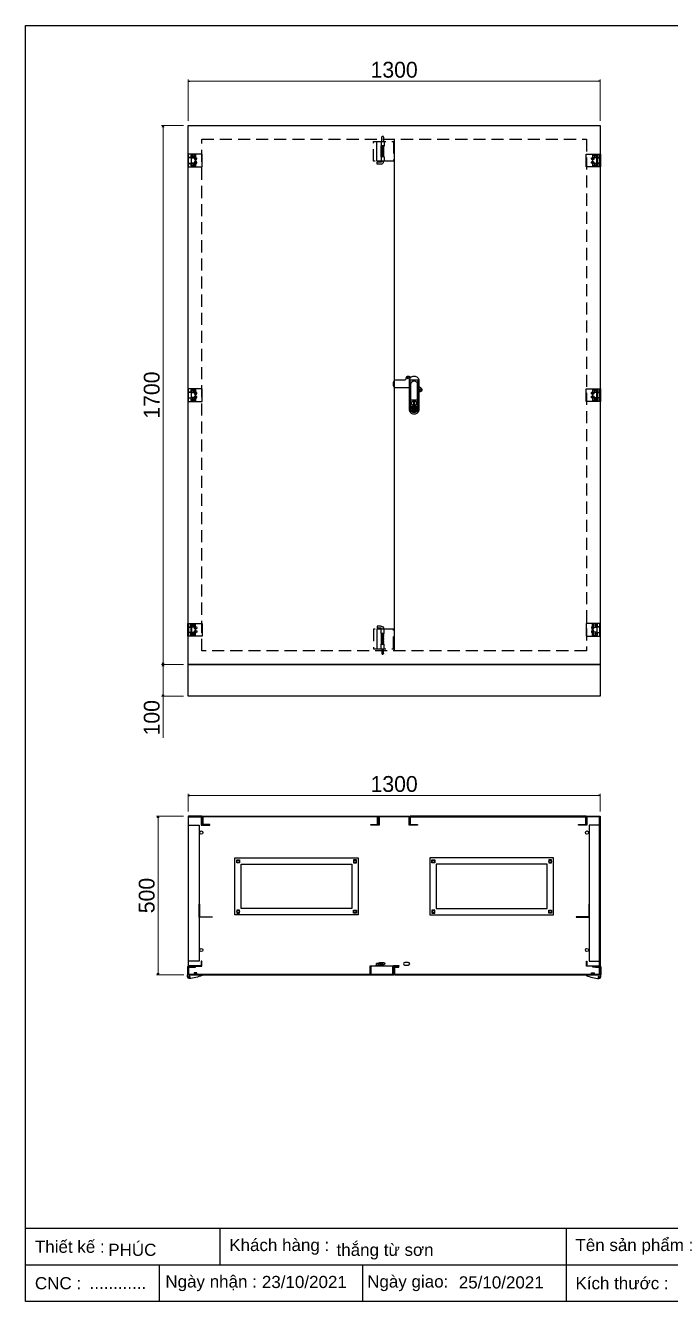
# Model space of a CAD drawing. Header units: millimetres. Extents: x 0 to 5692, y 0 to 4025.
# Drawn here: x 0 to 2035, y 0 to 4025 of the extents above; entities that cross this region are included whole.
import ezdxf

# ---------------------------------------------------------------- set-up
doc = ezdxf.new("R2010")
doc.units = ezdxf.units.MM
doc.linetypes.add('HIDDEN2', pattern=[4.7625, 3.175, -1.5875])
doc.linetypes.add('HIDDENX2', pattern=[19.05, 12.7, -6.35])
doc.layers.add('DIM', color=253, linetype='Continuous')
doc.styles.add('Arial', font='arial.ttf')
doc.dimstyles.new('CNC', dxfattribs={"dimtxt": 50, "dimasz": 5, "dimexe": 5, "dimexo": 15, "dimgap": 10, "dimtad": 1, "dimdec": 0, "dimtxsty": 'Standard', "dimblk": 'OPEN30', "dimcen": 10, "dimclrd": 5, "dimclre": 5, "dimclrt": 3, "dimazin": 3, "dimtfac": 1, "dimtdec": 0, "dimtmove": 0, "dimatfit": 3, "dimldrblk": 'ARCHTICK', "dimlwd": 9, "dimlwe": 9})

# ---------------------------------------------------------------- blocks, each defined once
blk = doc.blocks.new('*D1')
at = {"color": 0, "linetype": 'ByBlock', "lineweight": -2}
for p, q in [((416.9, 1525.7), (418.2, 1530.7)), ((418.2, 1530.7), (419.6, 1525.7)), ((418.2, 1530.7), (418.2, 1525.7)), ((418.2, 1030.3), (416.9, 1035.3)), ((419.6, 1035.3), (418.2, 1030.3)), ((418.2, 1030.3), (418.2, 1035.3))]:
    blk.add_line(p, q, dxfattribs=at)
at = {"layer": 'Defpoints', "color": 0, "ltscale": 0.5, "transparency": 16777216}
for p in [(513.3, 1530.7), (418.2, 1030.3), (514.3, 1030.3)]:
    blk.add_point(p, dxfattribs=at)
at = {"layer": 'DIM', "color": 5, "lineweight": 9, "ltscale": 0.5, "transparency": 16777216}
for p, q in [((498.3, 1530.7), (413.2, 1530.7)), ((418.2, 1525.7), (418.2, 1035.3)), ((499.3, 1030.3), (413.2, 1030.3))]:
    blk.add_line(p, q, dxfattribs=at)
at = {"layer": 'DIM', "color": 3, "ltscale": 0.5, "transparency": 16777216, "insert": (382.7, 1280.5), "char_height": 50, "attachment_point": 5, "rotation": 90}
blk.add_mtext('500', dxfattribs=at)
blk = doc.blocks.new('_ArchTick')
at = {"color": 0, "const_width": 0.15}
blk.add_lwpolyline([(-0.5, -0.5), (0.5, 0.5)], dxfattribs=at)
blk = doc.blocks.new('_Open30')
at = {"color": 0, "linetype": 'ByBlock', "lineweight": -2}
for p, q in [((-1, 0.27), (0, 0)), ((0, 0), (-1, -0.27)), ((0, 0), (-1, 0))]:
    blk.add_line(p, q, dxfattribs=at)
blk = doc.blocks.new('*D2')
at = {"color": 0, "linetype": 'ByBlock', "lineweight": -2}
for p, q in [((513.3, 1596.5), (518.3, 1597.9)), ((518.3, 1595.2), (513.3, 1596.5)), ((513.3, 1596.5), (518.3, 1596.5)), ((1808.3, 1597.9), (1813.3, 1596.5)), ((1813.3, 1596.5), (1808.3, 1595.2)), ((1813.3, 1596.5), (1808.3, 1596.5))]:
    blk.add_line(p, q, dxfattribs=at)
at = {"layer": 'Defpoints', "color": 0, "ltscale": 0.5, "transparency": 16777216}
for p in [(1813.3, 1596.5), (513.3, 1530.7), (1813.3, 1530.7)]:
    blk.add_point(p, dxfattribs=at)
at = {"layer": 'DIM', "color": 5, "lineweight": 9, "ltscale": 0.5, "transparency": 16777216}
for p, q in [((513.3, 1545.7), (513.3, 1601.5)), ((518.3, 1596.5), (1808.3, 1596.5)), ((1813.3, 1545.7), (1813.3, 1601.5))]:
    blk.add_line(p, q, dxfattribs=at)
at = {"layer": 'DIM', "color": 3, "ltscale": 0.5, "transparency": 16777216, "insert": (1163.3, 1632.1), "char_height": 50, "attachment_point": 5}
blk.add_mtext('1300', dxfattribs=at)
blk = doc.blocks.new('KHUNG CHUẨN')
at = {"color": 7}
for p, q in [((19889.2, -28535.2), (16919.2, -28535.2)), ((17239.2, -28535.2), (17239.2, -28595.2)), ((17809.2, -28535.2), (17809.2, -28655.2)), ((18939.2, -28595.2), (16919.2, -28595.2)), ((17139.2, -28595.2), (17139.2, -28655.2)), ((17474.2, -28595.2), (17474.2, -28655.2))]:
    blk.add_line(p, q, dxfattribs=at)
blk.add_lwpolyline([(16919.2, -26555.2), (19889.2, -26555.2), (19889.2, -28655.2), (16919.2, -28655.2)], close=True, dxfattribs=at)
at = {"color": 2, "char_height": 20, "attachment_point": 4, "style": 'Arial'}
for s, insert, width in [('  Thiết kế :', (16919.2, -28565.2), 917.634), ('  Khách hàng :', (17239.2, -28565.2), 917.634), ('  Tên sản phẩm :', (17809.2, -28565.2), 917.634), ('  CNC :', (16919.2, -28625.2), 917.634), ('  Ngày nhận :', (17134, -28625.2), 556.651), ('  Ngày giao:', (17466.3, -28625.2), 556.651), ('  Kích thước :', (17809.2, -28625.2), 917.634)]:
    blk.add_mtext(s, dxfattribs=dict(at, insert=insert, width=width))
at = {"color": 3, "style": 'Arial'}
for tag, p in [('#01', (17055.6, -28580.1)), ('#02', (17431.4, -28580.1)), ('#03', (18030.6, -28580.1)), ('#08', (18751.7, -28580.1)), ('#10', (19064.8, -28580.1)), ('#04', (17024.8, -28634.6)), ('#05', (17308.5, -28633)), ('#06', (17632.7, -28633.7)), ('#07', (18002, -28634.7)), ('#09', (18753.8, -28632.6)), ('#11', (19060.3, -28625.7)), ('#12', (19806.5, -28628.9))]:
    blk.add_attdef(tag, p, '', height=20, dxfattribs=at)
blk = doc.blocks.new('HL044-1.3-B')
h = blk.add_hatch()
h.set_pattern_fill('ANSI31', color=1, scale=0.3, style=0)
h.set_pattern_definition([(45, (-80982.31925, -42991.2648), (-0.673519209, 0.673519209), [])])
h.paths.add_polyline_path([(-15.5, 27), (-15.5, 24), (-9.5, 24), (-9.5, 27)])
at = {"color": 1}
for p, q in [((0, 0), (-43, 0)), ((-43, 0), (-43, -2)), ((-25, 6.5), (-25, 0)), ((-25, 6.5), (-19, 5.9)), ((-25, 5.5), (-19, 4.9)), ((-25, 4.5), (-19, 3.9)), ((-25, 3.5), (-19, 2.9)), ((-25, 2.5), (-19, 1.9)), ((-25, 1.5), (-19, 0.9)), ((-25, 0.5), (-19.7, 0)), ((-22, 24), (-22, 27)), ((-22, 27), (1, 27)), ((-1, 24), (-22, 24)), ((-19, 6.5), (-19, 0)), ((-15.5, 24), (-15.5, 27)), ((-9.5, 24), (-9.5, 27)), ((0, 23), (0, 0)), ((0, 7.5), (3, 7.5)), ((0, 6), (3, 6)), ((3, 25), (3, 0)), ((3, -6.5), (3, 0))]:
    blk.add_line(p, q, dxfattribs=at)
blk.add_lwpolyline([(-26, 6.5), (-18, 6.5), (-18, 0), (-26, 0)], close=True, dxfattribs=at)
blk.add_circle((-2.3, -7), 2.55, dxfattribs=at)
for centre, radius, start, end in [((-1, 23), 1, 0, 90), ((1, 25), 2, 0, 90), ((15.4, 147.7), 160.7, 248.6705, 263.5901), ((-2.5, -6.5), 5.5, 270, 0)]:
    blk.add_arc(centre, radius, start, end, dxfattribs=at)
blk = doc.blocks.new('*D3')
at = {"color": 5, "lineweight": 9, "ltscale": 3, "transparency": 16777216}
for p, q in [((513.3, 3724.1), (513.3, 3854.5)), ((518.3, 3849.5), (1808.3, 3849.5)), ((1813.3, 3724.1), (1813.3, 3854.5))]:
    blk.add_line(p, q, dxfattribs=at)
at = {"color": 0, "linetype": 'ByBlock', "lineweight": -2}
for p, q in [((513.3, 3849.5), (518.3, 3850.9)), ((518.3, 3848.2), (513.3, 3849.5)), ((513.3, 3849.5), (518.3, 3849.5)), ((1808.3, 3850.9), (1813.3, 3849.5)), ((1813.3, 3849.5), (1808.3, 3848.2)), ((1813.3, 3849.5), (1808.3, 3849.5))]:
    blk.add_line(p, q, dxfattribs=at)
at = {"layer": 'Defpoints', "color": 0, "ltscale": 3, "transparency": 16777216}
for p in [(1813.3, 3849.5), (513.3, 3709.1), (1813.3, 3709.1)]:
    blk.add_point(p, dxfattribs=at)
at = {"color": 3, "ltscale": 3, "transparency": 16777216, "insert": (1163.3, 3885.1), "char_height": 50, "attachment_point": 5}
blk.add_mtext('1300', dxfattribs=at)
blk = doc.blocks.new('*D4')
at = {"color": 5, "lineweight": 9, "ltscale": 3, "transparency": 16777216}
for p, q in [((498.3, 3709.1), (429.1, 3709.1)), ((434.1, 3704.1), (434.1, 2014.1)), ((498.3, 2009.1), (429.1, 2009.1))]:
    blk.add_line(p, q, dxfattribs=at)
at = {"color": 0, "linetype": 'ByBlock', "lineweight": -2}
for p, q in [((432.7, 3704.1), (434.1, 3709.1)), ((434.1, 3709.1), (435.4, 3704.1)), ((434.1, 3709.1), (434.1, 3704.1)), ((434.1, 2009.1), (432.7, 2014.1)), ((435.4, 2014.1), (434.1, 2009.1)), ((434.1, 2009.1), (434.1, 2014.1))]:
    blk.add_line(p, q, dxfattribs=at)
at = {"layer": 'Defpoints', "color": 0, "ltscale": 3, "transparency": 16777216}
for p in [(513.3, 3709.1), (434.1, 2009.1), (513.3, 2009.1)]:
    blk.add_point(p, dxfattribs=at)
at = {"color": 3, "ltscale": 3, "transparency": 16777216, "insert": (398.5, 2859.1), "char_height": 50, "attachment_point": 5, "rotation": 90}
blk.add_mtext('1700', dxfattribs=at)
blk = doc.blocks.new('*D5')
at = {"color": 5, "lineweight": 9, "ltscale": 3, "transparency": 16777216}
for p, q in [((498.3, 2009.1), (429.1, 2009.1)), ((434.1, 2004.1), (434.1, 1914.1)), ((498.3, 1909.1), (429.1, 1909.1)), ((434.1, 1909.1), (434.1, 1778.5))]:
    blk.add_line(p, q, dxfattribs=at)
at = {"color": 0, "linetype": 'ByBlock', "lineweight": -2}
for p, q in [((432.7, 2004.1), (434.1, 2009.1)), ((434.1, 2009.1), (435.4, 2004.1)), ((434.1, 2009.1), (434.1, 2004.1)), ((434.1, 1909.1), (432.7, 1914.1)), ((435.4, 1914.1), (434.1, 1909.1)), ((434.1, 1909.1), (434.1, 1914.1))]:
    blk.add_line(p, q, dxfattribs=at)
at = {"layer": 'Defpoints', "color": 0, "ltscale": 3, "transparency": 16777216}
for p in [(513.3, 2009.1), (434.1, 1909.1), (513.3, 1909.1)]:
    blk.add_point(p, dxfattribs=at)
at = {"color": 3, "ltscale": 3, "transparency": 16777216, "insert": (398.5, 1841.3), "char_height": 50, "attachment_point": 5, "rotation": 90}
blk.add_mtext('100', dxfattribs=at)
blk = doc.blocks.new('HL044-1.3-C')
at = {"color": 1, "linetype": 'HIDDEN2', "ltscale": 0.5}
for p, q in [((-25, 40), (-25, 0)), ((-3, 0), (-3, 40))]:
    blk.add_line(p, q, dxfattribs=at)
at = {"color": 1}
for p, q in [((-12, 29), (0, 29)), ((-12, 11), (-12, 29)), ((0, 11), (-12, 11)), ((-11, 28.5), (0, 28.5)), ((-11, 28.5), (-11, 11.5)), ((0, 11.5), (-11, 11.5))]:
    blk.add_line(p, q, dxfattribs=at)
blk.add_lwpolyline([(-46, 40), (0, 40), (0, 0), (-46, 0)], close=True, dxfattribs=at)
at = {"color": 1, "linetype": 'HIDDEN2', "ltscale": 0.5}
for centre, radius in [((-25, 26), 4), ((-25, 14), 4), ((-15.5, 32.5), 3), ((-15.5, 7.5), 3)]:
    blk.add_circle(centre, radius, dxfattribs=at)
blk = doc.blocks.new('AB301-2-1')
at = {"linetype": 'Continuous'}
h = blk.add_hatch(dxfattribs=at)
h.set_pattern_fill('ACAD_ISO09W100', color=1, scale=0.2)
h.set_pattern_definition([(0, (-368.0181, 398.3814), (0, 1), [4.8, -0.6, 1.2, -0.6, 1.2, -0.6])])
h.paths.add_polyline_path([(-4.1, -88.5, 0.118404), (0, -89.5, 0.118404), (4.1, -88.5), (7, -72), (-7, -72)])
at = {"color": 1, "linetype": 'Continuous'}
for p, q in [((-10, -50.5), (10, -50.5)), ((-7, -72), (7, -72)), ((-7, -72), (-4.1, -88.5)), ((7, -72), (4.1, -88.5))]:
    blk.add_line(p, q, dxfattribs=at)
for points in [[(-15, -12.5), (-57.5, -12.5, -0.414214), (-65, -5), (-65, 5, -0.414214), (-57.5, 12.5), (-30.7, 12.5, 0.414214), (-24.7, 18.5), (-24.7, 18.7)], [(-24.7, 18.7, -0.198912), (-23, 23), (-23, 23, -0.414214), (-14.5, 23), (-11.3, 19.8)], [(15, -6.5), (23, -14.5, -0.414214), (23, -23), (23, -23, -0.381561), (15, -23.4, -0.381561)]]:
    blk.add_lwpolyline(points, format="xyb", dxfattribs=at)
for points in [[(0, 25), (0, 25, -0.414214), (15, 10), (15, -80.5, -0.414214), (0, -95.5), (0, -95.5, -0.414214), (-15, -80.5), (-15, 10, -0.414214)], [(0, 10, -0.414214), (10, 0), (10, -80.5, -0.414214), (0, -90.5, -0.414214), (-10, -80.5), (-10, 0, -0.414214)], [(9, -72.5), (9, -80.5, -0.414214), (0, -89.5, -0.414214), (-9, -80.5), (-9, -72.5, -0.414214), (-7, -70.5), (7, -70.5, -0.414214)]]:
    blk.add_lwpolyline(points, format="xyb", close=True, dxfattribs=at)
at = {"color": 2, "linetype": 'Continuous'}
blk.add_lwpolyline([(-12, 13.3), (12, 13.3), (12, -83.7), (-12, -83.7)], close=True, dxfattribs=at)
at = {"color": 1, "linetype": 'Continuous'}
blk.add_lwpolyline([(-1, -55.5), (1, -55.5), (1, -65.5), (-1, -65.5)], close=True, dxfattribs=at)
for centre, radius in [((-18.7, 18.7), 2.5), ((18.7, -18.7), 2.5), ((0, -60.5), 8)]:
    blk.add_circle(centre, radius, dxfattribs=at)
blk = doc.blocks.new('HL035-1-2')
at = {"color": 1}
for p, q in [((5, 88), (17, 88)), ((5, 82), (17, 82)), ((17, 88), (17, 82)), ((-4.5, 79), (18.5, 79)), ((-4.5, 65), (-4.5, 79)), ((-4.5, 65), (4.5, 65)), ((1.3, 65), (-4, 64)), ((4, 64), (-4, 62.5)), ((-4, 64), (-3, 64)), ((4, 62.5), (-4, 61)), ((-4, 62.5), (-3, 62.5)), ((4, 61), (-4, 59.5)), ((-4, 61), (-3, 61)), ((4, 59.5), (-4, 58)), ((-4, 59.5), (-3, 59.5)), ((4, 58), (-4, 56.5)), ((-4, 58), (-3, 58)), ((4, 56.5), (-4, 55)), ((-4, 56.5), (-3, 56.5)), ((4, 55), (-4, 53.5)), ((-4, 55), (-3, 55)), ((4, 53.5), (-4, 52)), ((-4, 53.5), (-3, 53.5)), ((4, 52), (-4, 50.5)), ((-4, 52), (-3, 52)), ((4, 50.5), (-4, 49)), ((-4, 50.5), (-3, 50.5)), ((4, 49), (-4, 47.5)), ((-4, 49), (-3, 49)), ((4, 47.5), (-4, 46)), ((-4, 47.5), (-3, 47.5)), ((4, 46), (-4, 44.5)), ((-4, 46), (-3, 46)), ((4, 44.5), (-4, 43)), ((-4, 44.5), (-3, 44.5)), ((4, 43), (-4, 41.5)), ((-4, 43), (-3, 43)), ((4, 41.5), (-4, 40)), ((-4, 41.5), (-3, 41.5)), ((-3, 79), (-3, 80)), ((-3, 79), (-3, 79)), ((3, 79), (3, 80)), ((3, 64), (4, 64)), ((3, 62.5), (4, 62.5)), ((3, 61), (4, 61)), ((3, 59.5), (4, 59.5)), ((3, 58), (4, 58)), ((3, 56.5), (4, 56.5)), ((3, 55), (4, 55)), ((3, 53.5), (4, 53.5)), ((3, 52), (4, 52)), ((3, 50.5), (4, 50.5)), ((3, 49), (4, 49)), ((3, 47.5), (4, 47.5)), ((3, 46), (4, 46)), ((3, 44.5), (4, 44.5)), ((3, 43), (4, 43)), ((3, 41.5), (4, 41.5)), ((4.5, 65), (4.5, 79)), ((4.5, 65), (4.5, 31)), ((18.5, 79), (18.5, 17)), ((-4.5, 17), (-4.5, 31)), ((-4.5, 31), (4.5, 31)), ((18.5, 17), (-4.5, 17)), ((4, 40), (-4, 38.5)), ((-4, 40), (-3, 40)), ((4, 38.5), (-4, 37)), ((-4, 38.5), (-3, 38.5)), ((4, 37), (-4, 35.5)), ((-4, 37), (-3, 37)), ((4, 35.5), (-4, 34)), ((-4, 35.5), (-3, 35.5)), ((4, 34), (-4, 32.5)), ((-4, 34), (-3, 34)), ((-3, 3), (-2, 0)), ((3, 3), (2, 0)), ((3, 40), (4, 40)), ((3, 38.5), (4, 38.5)), ((3, 37), (4, 37)), ((3, 35.5), (4, 35.5)), ((3, 34), (4, 34)), ((4.5, 17), (4.5, 31))]:
    blk.add_line(p, q, dxfattribs=at)
for points in [[(-3, 32.5), (-3, 65)], [(3, 65), (3, 32.5)], [(-3, 3), (-3, 17)], [(2, 0), (-2, 0)], [(3, 17), (3, 3)]]:
    blk.add_lwpolyline(points, dxfattribs=at)
blk.add_lwpolyline([(-4, 32.5), (4, 32.5), (4, 31), (-4, 31)], close=True, dxfattribs=at)
for radius in [8, 2]:
    blk.add_arc((5, 80), radius, 90, 180, dxfattribs=at)
blk = doc.blocks.new('HL035-1-4')
at = {"color": 1}
for p, q in [((0, 4.5), (18.5, 4.5)), ((0, 3), (17, 3)), ((18.5, 3), (0.2, 3)), ((4.4, 1), (2.9, 0.7)), ((17, 3), (17, -3)), ((18.5, 3), (18.5, 4.5)), ((0, -3), (17, -3))]:
    blk.add_line(p, q, dxfattribs=at)
for radius, start, end in [(4.5, 90, 221.8103), (4.5, 221.8103, 13.4301), (3, 90, 270), (3, 87.0927, 90), (3, 270, 13.4301)]:
    blk.add_arc((0, 0), radius, start, end, dxfattribs=at)

msp = doc.modelspace()

# ---------------------------------------------------------------- linework, layer by layer
at = {"ltscale": 3}
msp.add_line((1163.3, 3666.1), (1163.3, 2052.1), dxfattribs=at)
for points in [[(513.3, 3709.1), (1813.3, 3709.1), (1813.3, 2009.1), (513.3, 2009.1)], [(513.3, 2009.1), (1813.3, 2009.1), (1813.3, 1909.1), (513.3, 1909.1)]]:
    msp.add_lwpolyline(points, close=True, dxfattribs=at)
at = {"linetype": 'HIDDENX2', "ltscale": 3}
msp.add_lwpolyline([(556.3, 3666.1), (1770.3, 3666.1), (1770.3, 2052.1), (556.3, 2052.1)], close=True, dxfattribs=at)
at = {"color": 7, "linetype": 'HIDDENX2', "ltscale": 3}
for points in [[(1098.6, 3659.1), (1160.8, 3659.1), (1160.8, 3597.1), (1098.6, 3597.1)], [(1098.6, 2059.1), (1160.8, 2059.1), (1160.8, 2121.1), (1098.6, 2121.1)]]:
    msp.add_lwpolyline(points, close=True, dxfattribs=at)
at = {"color": 2}
for points in [[(534.8, 3616.1), (521.8, 3616.1), (521.8, 3607.1), (534.8, 3607.1)], [(534.8, 3591.1), (521.8, 3591.1), (521.8, 3582.1), (534.8, 3582.1)], [(1791.8, 3616.1), (1804.8, 3616.1), (1804.8, 3607.1), (1791.8, 3607.1)], [(1791.8, 3591.1), (1804.8, 3591.1), (1804.8, 3582.1), (1791.8, 3582.1)], [(534.8, 2876.1), (521.8, 2876.1), (521.8, 2867.1), (534.8, 2867.1)], [(1791.8, 2876.1), (1804.8, 2876.1), (1804.8, 2867.1), (1791.8, 2867.1)], [(534.8, 2851.1), (521.8, 2851.1), (521.8, 2842.1), (534.8, 2842.1)], [(1791.8, 2851.1), (1804.8, 2851.1), (1804.8, 2842.1), (1791.8, 2842.1)], [(534.8, 2127.1), (521.8, 2127.1), (521.8, 2136.1), (534.8, 2136.1)], [(1791.8, 2127.1), (1804.8, 2127.1), (1804.8, 2136.1), (1791.8, 2136.1)], [(534.8, 2102.1), (521.8, 2102.1), (521.8, 2111.1), (534.8, 2111.1)], [(1791.8, 2102.1), (1804.8, 2102.1), (1804.8, 2111.1), (1791.8, 2111.1)], [(675.6, 1383.9), (666.6, 1383.9), (666.6, 1392.9), (675.6, 1392.9)], [(680.3, 1379.2), (1030.3, 1379.2), (1030.3, 1239.2), (680.3, 1239.2)], [(1035.1, 1383.9), (1044.1, 1383.9), (1044.1, 1392.9), (1035.1, 1392.9)], [(1291.6, 1383.9), (1282.6, 1383.9), (1282.6, 1392.9), (1291.6, 1392.9)], [(1646.3, 1379.2), (1296.3, 1379.2), (1296.3, 1239.2), (1646.3, 1239.2)], [(1651.1, 1383.9), (1660.1, 1383.9), (1660.1, 1392.9), (1651.1, 1392.9)], [(675.6, 1234.4), (666.6, 1234.4), (666.6, 1225.4), (675.6, 1225.4)], [(1035.1, 1234.4), (1044.1, 1234.4), (1044.1, 1225.4), (1035.1, 1225.4)], [(1291.6, 1234.4), (1282.6, 1234.4), (1282.6, 1225.4), (1291.6, 1225.4)], [(1651.1, 1234.4), (1660.1, 1234.4), (1660.1, 1225.4), (1651.1, 1225.4)]]:
    msp.add_lwpolyline(points, close=True, dxfattribs=at)
at = {"color": 7}
for points in [[(554.8, 1073.8), (554.8, 1058.8), (514.8, 1058.8), (514.8, 1529.2), (554.8, 1529.2), (554.8, 1502.7), (581.3, 1502.7), (581.3, 1504.2), (556.3, 1504.2), (556.3, 1530.7), (513.3, 1530.7), (513.3, 1057.3), (556.3, 1057.3), (556.3, 1073.8)], [(1771.8, 1073.8), (1771.8, 1058.8), (1811.8, 1058.8), (1811.8, 1529.2), (1771.8, 1529.2), (1771.8, 1502.7), (1745.3, 1502.7), (1745.3, 1504.2), (1770.3, 1504.2), (1770.3, 1530.7), (1813.3, 1530.7), (1813.3, 1057.3), (1770.3, 1057.3), (1770.3, 1073.8)], [(660.3, 1399.2), (1050.3, 1399.2), (1050.3, 1219.2), (660.3, 1219.2)], [(1666.3, 1399.2), (1276.3, 1399.2), (1276.3, 1219.2), (1666.3, 1219.2)], [(1179.3, 1058.8), (1160.8, 1058.8), (1160.8, 1031.8), (515.8, 1031.8), (515.8, 1054.8), (527.8, 1054.8), (527.8, 1056.3), (514.3, 1056.3), (514.3, 1030.3), (1162.3, 1030.3), (1162.3, 1057.3), (1179.3, 1057.3)], [(1798.8, 1054.8), (1810.8, 1054.8), (1810.8, 1031.8), (1165.8, 1031.8), (1165.8, 1054.8), (1177.8, 1054.8), (1177.8, 1056.3), (1164.3, 1056.3), (1164.3, 1030.3), (1812.3, 1030.3), (1812.3, 1056.3), (1798.8, 1056.3)]]:
    msp.add_lwpolyline(points, close=True, dxfattribs=at)
at = {"color": 7, "ltscale": 0.5}
for points in [[(557.8, 1505.2), (557.8, 1530.7), (1112.8, 1530.7), (1112.8, 1505.2), (1111.3, 1505.2), (1111.3, 1529.2), (559.3, 1529.2), (559.3, 1505.2)], [(1089.3, 1504.2), (1114.3, 1504.2), (1114.3, 1530.7), (1212.3, 1530.7), (1212.3, 1504.2), (1237.3, 1504.2), (1237.3, 1502.7), (1210.8, 1502.7), (1210.8, 1529.2), (1115.8, 1529.2), (1115.8, 1502.7), (1089.3, 1502.7)], [(1768.8, 1505.2), (1768.8, 1530.7), (1213.8, 1530.7), (1213.8, 1505.2), (1215.3, 1505.2), (1215.3, 1529.2), (1767.3, 1529.2), (1767.3, 1505.2)]]:
    msp.add_lwpolyline(points, close=True, dxfattribs=at)
at = {"color": 252, "ltscale": 0.5}
for points in [[(547.8, 1073.8), (514.8, 1073.8), (514.8, 1502.7), (547.8, 1502.7)], [(1778.8, 1073.8), (1811.8, 1073.8), (1811.8, 1502.7), (1778.8, 1502.7)]]:
    msp.add_lwpolyline(points, close=True, dxfattribs=at)
at = {"color": 8}
for points in [[(589.3, 1212.1), (547.8, 1212.1), (547.8, 1253.6), (549.3, 1253.6), (549.3, 1213.6), (589.3, 1213.6)], [(1737.3, 1212.1), (1778.8, 1212.1), (1778.8, 1253.6), (1777.3, 1253.6), (1777.3, 1213.6), (1737.3, 1213.6)]]:
    msp.add_lwpolyline(points, close=True, dxfattribs=at)
msp.add_lwpolyline([(1159.3, 1031.8), (1159.3, 1057.6), (1089.3, 1057.6), (1089.3, 1031.8), (1087.8, 1031.8), (1087.8, 1059.1), (1160.8, 1059.1), (1160.8, 1031.8)], close=True)
at = {"color": 2, "ltscale": 0.5}
for points in [[(1130.1, 1069.8, -1), (1130.1, 1061.3), (1118.6, 1061.3, -1), (1118.6, 1069.8)], [(1196.6, 1069.8, 1), (1196.6, 1061.3), (1208.1, 1061.3, 1), (1208.1, 1069.8)]]:
    msp.add_lwpolyline(points, format="xyb", close=True, dxfattribs=at)
for centre in [(554.8, 1479.2), (1771.8, 1479.2), (554.8, 1108.8), (1771.8, 1108.8)]:
    msp.add_circle(centre, 5, dxfattribs=at)
at = {"color": 7}
for centre in [(671.1, 1388.4), (1039.6, 1388.4), (1287.1, 1388.4), (1655.6, 1388.4), (671.1, 1229.9), (1039.6, 1229.9), (1287.1, 1229.9), (1655.6, 1229.9)]:
    msp.add_circle(centre, 4, dxfattribs=at)
msp.add_circle((1124.3, 1063.6), 3)

# ---------------------------------------------------------------- block references
at = {"color": 3}
ref = msp.add_blockref('KHUNG CHUẨN', (-32428.1, 54921.6), dxfattribs=dict(at, xscale=1.916639999987069, yscale=1.916639999987069, zscale=1.916639999987069))
ref.add_attrib('#02', 'thắng từ sơn', (981.6, 143.9), dxfattribs={"color": 3, "height": 38.333, "style": 'Arial'})
ref.add_attrib('#05', '23/10/2021', (746, 42.4), dxfattribs={"color": 3, "height": 38.33, "style": 'Arial'})
ref.add_attrib('#06', '25/10/2021', (1367.3, 41.1), dxfattribs={"color": 3, "height": 38.33, "style": 'Arial'})
ref.add_attrib('#01', 'PHÚC', (261.3, 143.9), dxfattribs={"color": 3, "height": 38.33, "style": 'Arial'})
ref.add_attrib('#04', '............', (202.2, 39.4), dxfattribs={"color": 3, "height": 38.333, "style": 'Arial'})
at = {"color": 7, "rotation": 180}
for name, p in [('HL035-1-2', (1127.1, 3676.1)), ('HL044-1.3-C', (511.8, 2139.1)), ('HL035-1-4', (1124.3, 1063.6))]:
    msp.add_blockref(name, p, dxfattribs=at)
at = {"color": 7, "xscale": -1}
for name, p in [('HL044-1.3-C', (511.8, 3579.1)), ('HL044-1.3-C', (511.8, 2839.1)), ('HL035-1-2', (1127.1, 2042.1)), ('HL044-1.3-B', (514.3, 1030.3))]:
    msp.add_blockref(name, p, dxfattribs=at)
at = {"color": 7}
for name, p in [('HL044-1.3-C', (1814.8, 3579.1)), ('AB301-2-1', (1226.3, 2894.3)), ('HL044-1.3-C', (1814.8, 2839.1)), ('HL044-1.3-B', (1812.3, 1030.3))]:
    msp.add_blockref(name, p, dxfattribs=at)
at = {"color": 7, "xscale": -1, "rotation": 180}
msp.add_blockref('HL044-1.3-C', (1814.8, 2139.1), dxfattribs=at)

# ---------------------------------------------------------------- dimensions: what is measured, and where the dimension line sits
at = {"ltscale": 3}
dim = msp.add_linear_dim(base=(1813.3, 3849.5), p1=(513.3, 3709.1), p2=(1813.3, 3709.1), dimstyle='CNC', dxfattribs=at)
dim.commit()
dim.dimension.update_dxf_attribs({"geometry": '*D3', "text_midpoint": (1163.3, 3885.1)})
for base, p1, p2, picture, middle in [((434.1, 2009.1), (513.3, 3709.1), (513.3, 2009.1), '*D4', (398.5, 2859.1)), ((434.1, 1909.1), (513.3, 2009.1), (513.3, 1909.1), '*D5', (398.5, 1841.3))]:
    dim = msp.add_linear_dim(base=base, p1=p1, p2=p2, angle=90, dimstyle='CNC', dxfattribs=at)
    dim.commit()
    dim.dimension.update_dxf_attribs({"geometry": picture, "text_midpoint": middle})
at = {"layer": 'DIM', "color": 7, "ltscale": 0.5}
dim = msp.add_linear_dim(base=(1813.3, 1596.5), p1=(513.3, 1530.7), p2=(1813.3, 1530.7), dimstyle='CNC', dxfattribs=at)
dim.commit()
dim.dimension.update_dxf_attribs({"geometry": '*D2', "text_midpoint": (1163.3, 1596.5), "dimtype": 160})
dim = msp.add_linear_dim(base=(418.2, 1030.3), p1=(513.3, 1530.7), p2=(514.3, 1030.3), angle=90, dimstyle='CNC', dxfattribs=at)
dim.commit()
dim.dimension.update_dxf_attribs({"geometry": '*D1', "text_midpoint": (382.7, 1280.5)})

doc.saveas('drawing.dxf')
